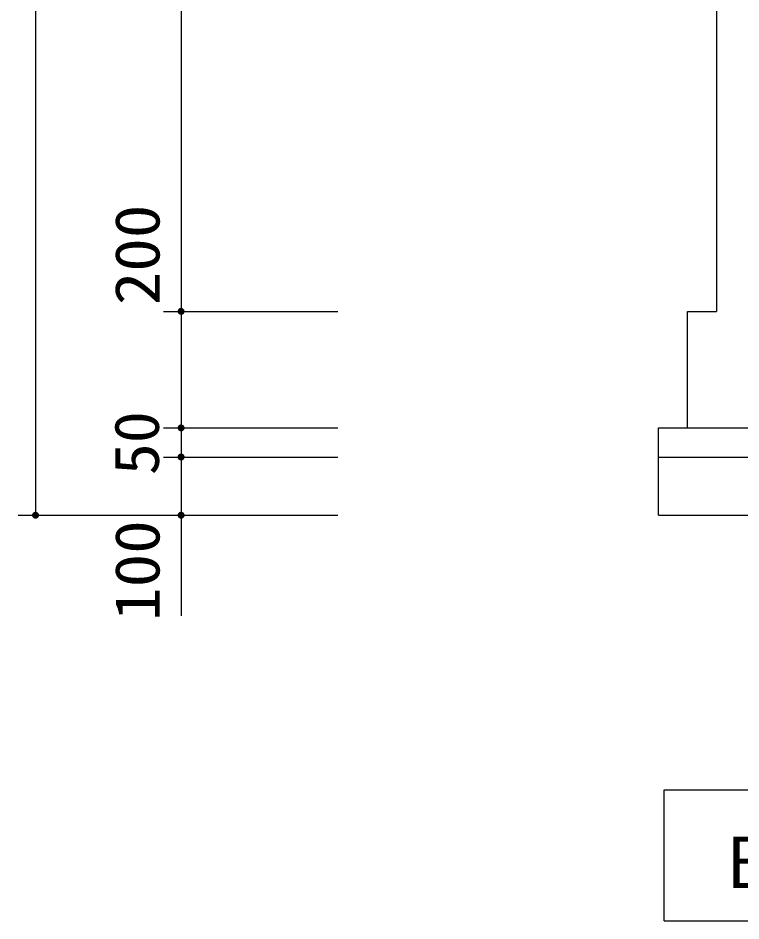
# Model space of a CAD drawing. Units: millimetres, scale not verified. Extents: x -8910 to 8910, y -6308 to 6308.
# Drawn here: x -1105 to 137, y -981 to 569 of the extents above; entities that cross this region are included whole.
import ezdxf
from ezdxf.enums import TextEntityAlignment as Align

# ---------------------------------------------------------------- set-up
doc = ezdxf.new("R2010")
doc.units = ezdxf.units.MM
doc.header["$LTSCALE"] = 30
doc.linetypes.add('CHAIN2', pattern=[12, 9, -1, 1, -1])
for name, color, linetype, lineweight in [('0-1_製作', 5, 'Continuous', 25), ('0-5_空気管', 3, 'Continuous', 25), ('0-6_08', 2, 'CHAIN2', 25)]:
    doc.layers.add(name, color=color, linetype=linetype, lineweight=lineweight)
doc.styles.add('ＭＳ ゴシック', font='')
doc.styles.get('ＭＳ ゴシック').set_extended_font_data('MS Gothic')

msp = doc.modelspace()

# ---------------------------------------------------------------- linework, layer by layer
at = {"layer": '0-1_製作', "color": 2}
for p, q in [((94.7, 1745.36), (94.7, 65.36)), ((-854.84, 65.36), (-555.59, 65.36)), ((44.7, -134.64), (44.7, 65.36)), ((44.7, 65.36), (94.7, 65.36)), ((-854.84, -134.64), (-555.59, -134.64)), ((-5.3, -134.64), (1934.7, -134.64)), ((-5.3, -284.64), (-5.3, -134.64)), ((-854.84, -184.64), (-555.59, -184.64)), ((-1104.84, -284.64), (-824.84, -284.64)), ((-854.84, -284.64), (-555.59, -284.64)), ((-824.84, -284.64), (-824.84, -457.58)), ((-5.3, -284.64), (1934.7, -284.64))]:
    msp.add_line(p, q, dxfattribs=at)
at = {"layer": '0-1_製作', "color": 3}
for p, q in [((4.7, -756.18), (1924.7, -756.18)), ((4.7, -981.18), (4.7, -756.18)), ((4.7, -981.18), (1924.7, -981.18))]:
    msp.add_line(p, q, dxfattribs=at)
at = {"layer": '0-1_製作'}
for points in [[(-830.73, 66.49), (-830.84, 65.36), (-830.83, 65.74)], [(-830.73, 66.49), (-824.84, 65.36), (-830.84, 65.36)], [(-824.84, 65.36), (-830.79, 64.61), (-830.84, 65.36)], [(-824.84, 65.36), (-830.65, 63.87), (-830.79, 64.61)], [(-830.55, 67.22), (-824.84, 65.36), (-830.73, 66.49)], [(-824.84, 65.36), (-830.42, 63.15), (-830.65, 63.87)], [(-830.27, 67.92), (-824.84, 65.36), (-830.55, 67.22)], [(-824.84, 65.36), (-830.1, 62.47), (-830.42, 63.15)], [(-829.91, 68.58), (-824.84, 65.36), (-830.27, 67.92)], [(-824.84, 65.36), (-829.69, 61.84), (-830.1, 62.47)], [(-829.46, 69.19), (-824.84, 65.36), (-829.91, 68.58)], [(-824.84, 65.36), (-829.21, 61.26), (-829.69, 61.84)], [(-828.95, 69.74), (-824.84, 65.36), (-829.46, 69.19)], [(-824.84, 65.36), (-828.66, 60.74), (-829.21, 61.26)], [(-828.37, 70.22), (-824.84, 65.36), (-828.95, 69.74)], [(-824.84, 65.36), (-828.05, 60.3), (-828.66, 60.74)], [(-827.73, 70.62), (-824.84, 65.36), (-828.37, 70.22)], [(-824.84, 65.36), (-827.39, 59.93), (-828.05, 60.3)], [(-827.05, 70.94), (-824.84, 65.36), (-827.73, 70.62)], [(-824.84, 65.36), (-826.69, 59.66), (-827.39, 59.93)], [(-826.33, 71.18), (-824.84, 65.36), (-827.05, 70.94)], [(-824.84, 65.36), (-825.96, 59.47), (-826.69, 59.66)], [(-825.59, 71.32), (-824.84, 65.36), (-826.33, 71.18)], [(-824.84, 65.36), (-825.22, 59.38), (-825.96, 59.47)], [(-824.84, 71.36), (-824.84, 65.36), (-825.59, 71.32)], [(-824.84, 59.36), (-825.22, 59.38), (-824.84, 65.36)], [(-824.46, 71.35), (-824.84, 65.36), (-824.84, 71.36)], [(-823.72, 71.26), (-824.84, 65.36), (-824.46, 71.35)], [(-823.72, 71.26), (-818.84, 65.36), (-824.84, 65.36)], [(-818.84, 65.36), (-824.84, 59.36), (-824.84, 65.36)], [(-818.84, 65.36), (-824.09, 59.41), (-824.84, 59.36)], [(-818.84, 65.36), (-823.35, 59.55), (-824.09, 59.41)], [(-822.99, 71.07), (-818.84, 65.36), (-823.72, 71.26)], [(-818.84, 65.36), (-822.63, 59.79), (-823.35, 59.55)], [(-822.29, 70.79), (-818.84, 65.36), (-822.99, 71.07)], [(-818.84, 65.36), (-821.95, 60.11), (-822.63, 59.79)], [(-821.62, 70.43), (-818.84, 65.36), (-822.29, 70.79)], [(-818.84, 65.36), (-821.31, 60.51), (-821.95, 60.11)], [(-821.02, 69.99), (-818.84, 65.36), (-821.62, 70.43)], [(-818.84, 65.36), (-820.73, 60.99), (-821.31, 60.51)], [(-820.47, 69.47), (-818.84, 65.36), (-821.02, 69.99)], [(-818.84, 65.36), (-820.22, 61.54), (-820.73, 60.99)], [(-819.99, 68.89), (-818.84, 65.36), (-820.47, 69.47)], [(-818.84, 65.36), (-819.77, 62.15), (-820.22, 61.54)], [(-819.58, 68.25), (-818.84, 65.36), (-819.99, 68.89)], [(-818.84, 65.36), (-819.41, 62.81), (-819.77, 62.15)], [(-819.26, 67.57), (-818.84, 65.36), (-819.58, 68.25)], [(-818.84, 65.36), (-819.13, 63.51), (-819.41, 62.81)], [(-819.03, 66.86), (-818.84, 65.36), (-819.26, 67.57)], [(-818.84, 65.36), (-818.95, 64.24), (-819.13, 63.51)], [(-818.89, 66.12), (-818.84, 65.36), (-819.03, 66.86)], [(-818.84, 65.36), (-818.85, 64.99), (-818.95, 64.24)], [(-830.83, -134.26), (-824.84, -134.64), (-830.84, -134.64)], [(-830.84, -134.64), (-830.65, -136.13), (-830.79, -135.39)], [(-830.84, -134.64), (-830.42, -136.84), (-830.65, -136.13)], [(-824.84, -134.64), (-830.42, -136.84), (-830.84, -134.64)], [(-830.73, -133.51), (-824.84, -134.64), (-830.83, -134.26)], [(-830.55, -132.78), (-824.84, -134.64), (-830.73, -133.51)], [(-830.27, -132.08), (-824.84, -134.64), (-830.55, -132.78)], [(-824.84, -134.64), (-830.1, -137.53), (-830.42, -136.84)], [(-829.91, -131.42), (-824.84, -134.64), (-830.27, -132.08)], [(-824.84, -134.64), (-829.69, -138.16), (-830.1, -137.53)], [(-829.46, -130.81), (-824.84, -134.64), (-829.91, -131.42)], [(-824.84, -134.64), (-829.21, -138.74), (-829.69, -138.16)], [(-828.95, -130.26), (-824.84, -134.64), (-829.46, -130.81)], [(-824.84, -134.64), (-828.66, -139.26), (-829.21, -138.74)], [(-828.37, -129.78), (-824.84, -134.64), (-828.95, -130.26)], [(-824.84, -134.64), (-828.05, -139.7), (-828.66, -139.26)], [(-827.73, -129.38), (-824.84, -134.64), (-828.37, -129.78)], [(-824.84, -134.64), (-827.39, -140.07), (-828.05, -139.7)], [(-827.05, -129.06), (-824.84, -134.64), (-827.73, -129.38)], [(-824.84, -134.64), (-826.69, -140.34), (-827.39, -140.07)], [(-826.33, -128.82), (-824.84, -134.64), (-827.05, -129.06)], [(-824.84, -134.64), (-825.96, -140.53), (-826.69, -140.34)], [(-825.59, -128.68), (-824.84, -134.64), (-826.33, -128.82)], [(-824.84, -134.64), (-825.22, -140.62), (-825.96, -140.53)], [(-825.59, -128.68), (-824.84, -128.64), (-824.84, -134.64)], [(-824.84, -134.64), (-824.84, -140.64), (-825.22, -140.62)], [(-824.84, -128.64), (-818.84, -134.64), (-824.84, -134.64)], [(-824.46, -128.65), (-818.84, -134.64), (-824.84, -128.64)], [(-824.84, -134.64), (-824.09, -140.59), (-824.84, -140.64)], [(-824.84, -134.64), (-823.35, -140.45), (-824.09, -140.59)], [(-818.84, -134.64), (-823.35, -140.45), (-824.84, -134.64)], [(-823.72, -128.74), (-818.84, -134.64), (-824.46, -128.65)], [(-822.99, -128.93), (-818.84, -134.64), (-823.72, -128.74)], [(-818.84, -134.64), (-822.63, -140.21), (-823.35, -140.45)], [(-822.29, -129.21), (-818.84, -134.64), (-822.99, -128.93)], [(-818.84, -134.64), (-821.95, -139.89), (-822.63, -140.21)], [(-821.62, -129.57), (-818.84, -134.64), (-822.29, -129.21)], [(-818.84, -134.64), (-821.31, -139.49), (-821.95, -139.89)], [(-821.02, -130.01), (-818.84, -134.64), (-821.62, -129.57)], [(-818.84, -134.64), (-820.73, -139.01), (-821.31, -139.49)], [(-820.47, -130.53), (-818.84, -134.64), (-821.02, -130.01)], [(-818.84, -134.64), (-820.22, -138.46), (-820.73, -139.01)], [(-819.99, -131.11), (-818.84, -134.64), (-820.47, -130.53)], [(-818.84, -134.64), (-819.77, -137.85), (-820.22, -138.46)], [(-819.58, -131.75), (-818.84, -134.64), (-819.99, -131.11)], [(-818.84, -134.64), (-819.41, -137.19), (-819.77, -137.85)], [(-819.26, -132.43), (-818.84, -134.64), (-819.58, -131.75)], [(-818.84, -134.64), (-819.13, -136.49), (-819.41, -137.19)], [(-819.03, -133.14), (-818.84, -134.64), (-819.26, -132.43)], [(-818.84, -134.64), (-818.95, -135.76), (-819.13, -136.49)], [(-819.03, -133.14), (-818.89, -133.88), (-818.84, -134.64)], [(-818.84, -134.64), (-818.85, -135.01), (-818.95, -135.76)], [(-830.83, -184.26), (-824.84, -184.64), (-830.84, -184.64)], [(-830.84, -184.64), (-830.42, -186.85), (-830.79, -185.39)], [(-830.84, -184.64), (-830.1, -187.53), (-830.42, -186.85)], [(-824.84, -184.64), (-830.1, -187.53), (-830.84, -184.64)], [(-830.73, -183.51), (-824.84, -184.64), (-830.83, -184.26)], [(-830.79, -185.39), (-830.42, -186.85), (-830.65, -186.13)], [(-830.55, -182.78), (-824.84, -184.64), (-830.73, -183.51)], [(-830.27, -182.08), (-824.84, -184.64), (-830.55, -182.78)], [(-829.91, -181.42), (-824.84, -184.64), (-830.27, -182.08)], [(-824.84, -184.64), (-829.69, -188.16), (-830.1, -187.53)], [(-829.46, -180.81), (-824.84, -184.64), (-829.91, -181.42)], [(-824.84, -184.64), (-829.21, -188.74), (-829.69, -188.16)], [(-828.95, -180.26), (-824.84, -184.64), (-829.46, -180.81)], [(-824.84, -184.64), (-828.66, -189.26), (-829.21, -188.74)], [(-828.37, -179.78), (-824.84, -184.64), (-828.95, -180.26)], [(-824.84, -184.64), (-828.05, -189.7), (-828.66, -189.26)], [(-827.73, -179.38), (-824.84, -184.64), (-828.37, -179.78)], [(-824.84, -184.64), (-827.39, -190.07), (-828.05, -189.7)], [(-827.05, -179.06), (-824.84, -184.64), (-827.73, -179.38)], [(-824.84, -184.64), (-826.69, -190.34), (-827.39, -190.07)], [(-826.33, -178.82), (-824.84, -184.64), (-827.05, -179.06)], [(-824.84, -184.64), (-825.96, -190.53), (-826.69, -190.34)], [(-825.59, -178.68), (-824.84, -184.64), (-826.33, -178.82)], [(-824.84, -184.64), (-825.22, -190.62), (-825.96, -190.53)], [(-825.59, -178.68), (-824.84, -178.64), (-824.84, -184.64)], [(-824.84, -184.64), (-824.84, -190.64), (-825.22, -190.62)], [(-824.84, -178.64), (-818.84, -184.64), (-824.84, -184.64)], [(-824.46, -178.65), (-818.84, -184.64), (-824.84, -178.64)], [(-824.84, -184.64), (-824.09, -190.59), (-824.84, -190.64)], [(-824.84, -184.64), (-823.35, -190.45), (-824.09, -190.59)], [(-818.84, -184.64), (-823.35, -190.45), (-824.84, -184.64)], [(-823.72, -178.74), (-818.84, -184.64), (-824.46, -178.65)], [(-822.99, -178.93), (-818.84, -184.64), (-823.72, -178.74)], [(-818.84, -184.64), (-822.63, -190.22), (-823.35, -190.45)], [(-822.29, -179.21), (-818.84, -184.64), (-822.99, -178.93)], [(-818.84, -184.64), (-821.95, -189.89), (-822.63, -190.22)], [(-821.62, -179.57), (-818.84, -184.64), (-822.29, -179.21)], [(-818.84, -184.64), (-821.31, -189.49), (-821.95, -189.89)], [(-821.02, -180.01), (-818.84, -184.64), (-821.62, -179.57)], [(-818.84, -184.64), (-820.73, -189.01), (-821.31, -189.49)], [(-820.47, -180.53), (-818.84, -184.64), (-821.02, -180.01)], [(-818.84, -184.64), (-820.22, -188.46), (-820.73, -189.01)], [(-819.99, -181.11), (-818.84, -184.64), (-820.47, -180.53)], [(-818.84, -184.64), (-819.77, -187.85), (-820.22, -188.46)], [(-819.58, -181.75), (-818.84, -184.64), (-819.99, -181.11)], [(-818.84, -184.64), (-819.41, -187.19), (-819.77, -187.85)], [(-819.26, -182.43), (-818.84, -184.64), (-819.58, -181.75)], [(-818.84, -184.64), (-819.13, -186.49), (-819.41, -187.19)], [(-819.26, -182.43), (-818.89, -183.88), (-818.84, -184.64)], [(-819.03, -183.14), (-818.89, -183.88), (-819.26, -182.43)], [(-818.84, -184.64), (-818.95, -185.76), (-819.13, -186.49)], [(-818.84, -184.64), (-818.85, -185.01), (-818.95, -185.76)], [(-1076.33, -278.83), (-1074.84, -284.64), (-1077.05, -279.06)], [(-1076.33, -278.83), (-1074.84, -278.64), (-1074.84, -284.64)], [(-1075.59, -278.69), (-1074.84, -278.64), (-1076.33, -278.83)], [(-1074.84, -278.64), (-1068.84, -284.64), (-1074.84, -284.64)], [(-1074.46, -278.65), (-1068.84, -284.64), (-1074.84, -278.64)], [(-1073.72, -278.74), (-1068.84, -284.64), (-1074.46, -278.65)], [(-1072.99, -278.93), (-1068.84, -284.64), (-1073.72, -278.74)], [(-1072.29, -279.21), (-1068.84, -284.64), (-1072.99, -278.93)], [(-826.33, -278.83), (-824.84, -284.64), (-827.05, -279.06)], [(-826.33, -278.83), (-824.84, -278.64), (-824.84, -284.64)], [(-825.59, -278.69), (-824.84, -278.64), (-826.33, -278.83)], [(-824.84, -278.64), (-818.84, -284.64), (-824.84, -284.64)], [(-824.46, -278.65), (-818.84, -284.64), (-824.84, -278.64)], [(-823.72, -278.74), (-818.84, -284.64), (-824.46, -278.65)], [(-822.99, -278.93), (-818.84, -284.64), (-823.72, -278.74)], [(-822.29, -279.21), (-818.84, -284.64), (-822.99, -278.93)], [(-1080.83, -284.26), (-1074.84, -284.64), (-1080.84, -284.64)], [(-1080.84, -284.64), (-1080.1, -287.53), (-1080.79, -285.39)], [(-1080.84, -284.64), (-1079.69, -288.17), (-1080.1, -287.53)], [(-1074.84, -284.64), (-1079.69, -288.17), (-1080.84, -284.64)], [(-1080.73, -283.51), (-1074.84, -284.64), (-1080.83, -284.26)], [(-1080.79, -285.39), (-1080.42, -286.85), (-1080.65, -286.13)], [(-1080.79, -285.39), (-1080.1, -287.53), (-1080.42, -286.85)], [(-1080.55, -282.78), (-1074.84, -284.64), (-1080.73, -283.51)], [(-1080.27, -282.08), (-1074.84, -284.64), (-1080.55, -282.78)], [(-1079.91, -281.42), (-1074.84, -284.64), (-1080.27, -282.08)], [(-1079.46, -280.81), (-1074.84, -284.64), (-1079.91, -281.42)], [(-1074.84, -284.64), (-1079.21, -288.75), (-1079.69, -288.17)], [(-1078.95, -280.26), (-1074.84, -284.64), (-1079.46, -280.81)], [(-1074.84, -284.64), (-1078.66, -289.26), (-1079.21, -288.75)], [(-1078.37, -279.78), (-1074.84, -284.64), (-1078.95, -280.26)], [(-1074.84, -284.64), (-1078.05, -289.7), (-1078.66, -289.26)], [(-1077.73, -279.38), (-1074.84, -284.64), (-1078.37, -279.78)], [(-1074.84, -284.64), (-1077.39, -290.07), (-1078.05, -289.7)], [(-1077.05, -279.06), (-1074.84, -284.64), (-1077.73, -279.38)], [(-1074.84, -284.64), (-1076.69, -290.34), (-1077.39, -290.07)], [(-1074.84, -284.64), (-1075.96, -290.53), (-1076.69, -290.34)], [(-1074.84, -284.64), (-1075.22, -290.63), (-1075.96, -290.53)], [(-1074.84, -284.64), (-1074.84, -290.64), (-1075.22, -290.63)], [(-1074.84, -284.64), (-1074.09, -290.59), (-1074.84, -290.64)], [(-1074.84, -284.64), (-1073.35, -290.45), (-1074.09, -290.59)], [(-1074.84, -284.64), (-1072.63, -290.22), (-1073.35, -290.45)], [(-1068.84, -284.64), (-1072.63, -290.22), (-1074.84, -284.64)], [(-1068.84, -284.64), (-1071.95, -289.9), (-1072.63, -290.22)], [(-1071.62, -279.57), (-1068.84, -284.64), (-1072.29, -279.21)], [(-1068.84, -284.64), (-1071.31, -289.49), (-1071.95, -289.9)], [(-1071.02, -280.02), (-1068.84, -284.64), (-1071.62, -279.57)], [(-1068.84, -284.64), (-1070.73, -289.01), (-1071.31, -289.49)], [(-1070.47, -280.53), (-1068.84, -284.64), (-1071.02, -280.02)], [(-1068.84, -284.64), (-1070.22, -288.46), (-1070.73, -289.01)], [(-1069.99, -281.11), (-1068.84, -284.64), (-1070.47, -280.53)], [(-1068.84, -284.64), (-1069.77, -287.85), (-1070.22, -288.46)], [(-1069.58, -281.75), (-1068.84, -284.64), (-1069.99, -281.11)], [(-1068.84, -284.64), (-1069.41, -287.19), (-1069.77, -287.85)], [(-1069.58, -281.75), (-1068.89, -283.89), (-1068.84, -284.64)], [(-1069.26, -282.43), (-1068.89, -283.89), (-1069.58, -281.75)], [(-1068.84, -284.64), (-1069.13, -286.49), (-1069.41, -287.19)], [(-1069.26, -282.43), (-1069.03, -283.15), (-1068.89, -283.89)], [(-1068.84, -284.64), (-1068.95, -285.76), (-1069.13, -286.49)], [(-1068.84, -284.64), (-1068.85, -285.02), (-1068.95, -285.76)], [(-830.83, -284.26), (-824.84, -284.64), (-830.84, -284.64)], [(-830.84, -284.64), (-829.69, -288.17), (-830.79, -285.39)], [(-830.84, -284.64), (-829.21, -288.75), (-829.69, -288.17)], [(-824.84, -284.64), (-829.21, -288.75), (-830.84, -284.64)], [(-830.73, -283.51), (-824.84, -284.64), (-830.83, -284.26)], [(-830.79, -285.39), (-830.1, -287.53), (-830.65, -286.13)], [(-830.79, -285.39), (-829.69, -288.17), (-830.1, -287.53)], [(-830.55, -282.78), (-824.84, -284.64), (-830.73, -283.51)], [(-830.65, -286.13), (-830.1, -287.53), (-830.42, -286.85)], [(-830.27, -282.08), (-824.84, -284.64), (-830.55, -282.78)], [(-829.91, -281.42), (-824.84, -284.64), (-830.27, -282.08)], [(-829.46, -280.81), (-824.84, -284.64), (-829.91, -281.42)], [(-828.95, -280.26), (-824.84, -284.64), (-829.46, -280.81)], [(-824.84, -284.64), (-828.66, -289.26), (-829.21, -288.75)], [(-828.37, -279.78), (-824.84, -284.64), (-828.95, -280.26)], [(-824.84, -284.64), (-828.05, -289.7), (-828.66, -289.26)], [(-827.73, -279.38), (-824.84, -284.64), (-828.37, -279.78)], [(-824.84, -284.64), (-827.39, -290.07), (-828.05, -289.7)], [(-827.05, -279.06), (-824.84, -284.64), (-827.73, -279.38)], [(-824.84, -284.64), (-826.69, -290.34), (-827.39, -290.07)], [(-824.84, -284.64), (-825.96, -290.53), (-826.69, -290.34)], [(-824.84, -284.64), (-825.22, -290.63), (-825.96, -290.53)], [(-824.84, -284.64), (-824.84, -290.64), (-825.22, -290.63)], [(-824.84, -284.64), (-824.09, -290.59), (-824.84, -290.64)], [(-824.84, -284.64), (-823.35, -290.45), (-824.09, -290.59)], [(-824.84, -284.64), (-822.63, -290.22), (-823.35, -290.45)], [(-818.84, -284.64), (-822.63, -290.22), (-824.84, -284.64)], [(-818.84, -284.64), (-821.95, -289.9), (-822.63, -290.22)], [(-821.62, -279.57), (-818.84, -284.64), (-822.29, -279.21)], [(-818.84, -284.64), (-821.31, -289.49), (-821.95, -289.9)], [(-821.02, -280.02), (-818.84, -284.64), (-821.62, -279.57)], [(-818.84, -284.64), (-820.73, -289.01), (-821.31, -289.49)], [(-820.47, -280.53), (-818.84, -284.64), (-821.02, -280.02)], [(-818.84, -284.64), (-820.22, -288.46), (-820.73, -289.01)], [(-819.99, -281.11), (-818.84, -284.64), (-820.47, -280.53)], [(-818.84, -284.64), (-819.77, -287.85), (-820.22, -288.46)], [(-819.99, -281.11), (-818.89, -283.89), (-818.84, -284.64)], [(-819.58, -281.75), (-818.89, -283.89), (-819.99, -281.11)], [(-818.84, -284.64), (-819.41, -287.19), (-819.77, -287.85)], [(-819.58, -281.75), (-819.03, -283.15), (-818.89, -283.89)], [(-819.26, -282.43), (-819.03, -283.15), (-819.58, -281.75)], [(-818.84, -284.64), (-819.13, -286.49), (-819.41, -287.19)], [(-818.84, -284.64), (-818.95, -285.76), (-819.13, -286.49)], [(-818.84, -284.64), (-818.85, -285.02), (-818.95, -285.76)]]:
    msp.add_solid(points, dxfattribs=at)
at = {"layer": '0-5_空気管', "color": 2}
for p, q in [((-1074.84, 1945.36), (-1074.84, -284.64)), ((-824.84, 1745.36), (-824.84, 65.36)), ((-824.84, 65.36), (-824.84, -134.64)), ((-824.84, -134.64), (-824.84, -184.64)), ((-824.84, -184.64), (-824.84, -284.64))]:
    msp.add_line(p, q, dxfattribs=at)
at = {"layer": '0-6_08', "linetype": 'Continuous'}
msp.add_line((-5.3, -184.64), (1934.7, -184.64), dxfattribs=at)

# ---------------------------------------------------------------- texts
at = {"layer": '0-1_製作', "color": 4, "style": 'ＭＳ ゴシック'}
msp.add_text('Ｂ-Ｂ断面配筋図', height=87.98, dxfattribs=at).set_placement((94.7, -951.18), align=Align.BOTTOM_LEFT)
at = {"layer": '0-5_空気管', "color": 4, "style": 'ＭＳ ゴシック'}
for s, width, p in [('200', 1.1, (-838.79, 75.92)), ('50', 1.05, (-839.84, -215.89)), ('100', 1.1, (-838.79, -465.99))]:
    msp.add_text(s, height=76.98, rotation=90, dxfattribs=dict(at, width=width)).set_placement(p, align=Align.BOTTOM_LEFT)

doc.saveas('drawing.dxf')
